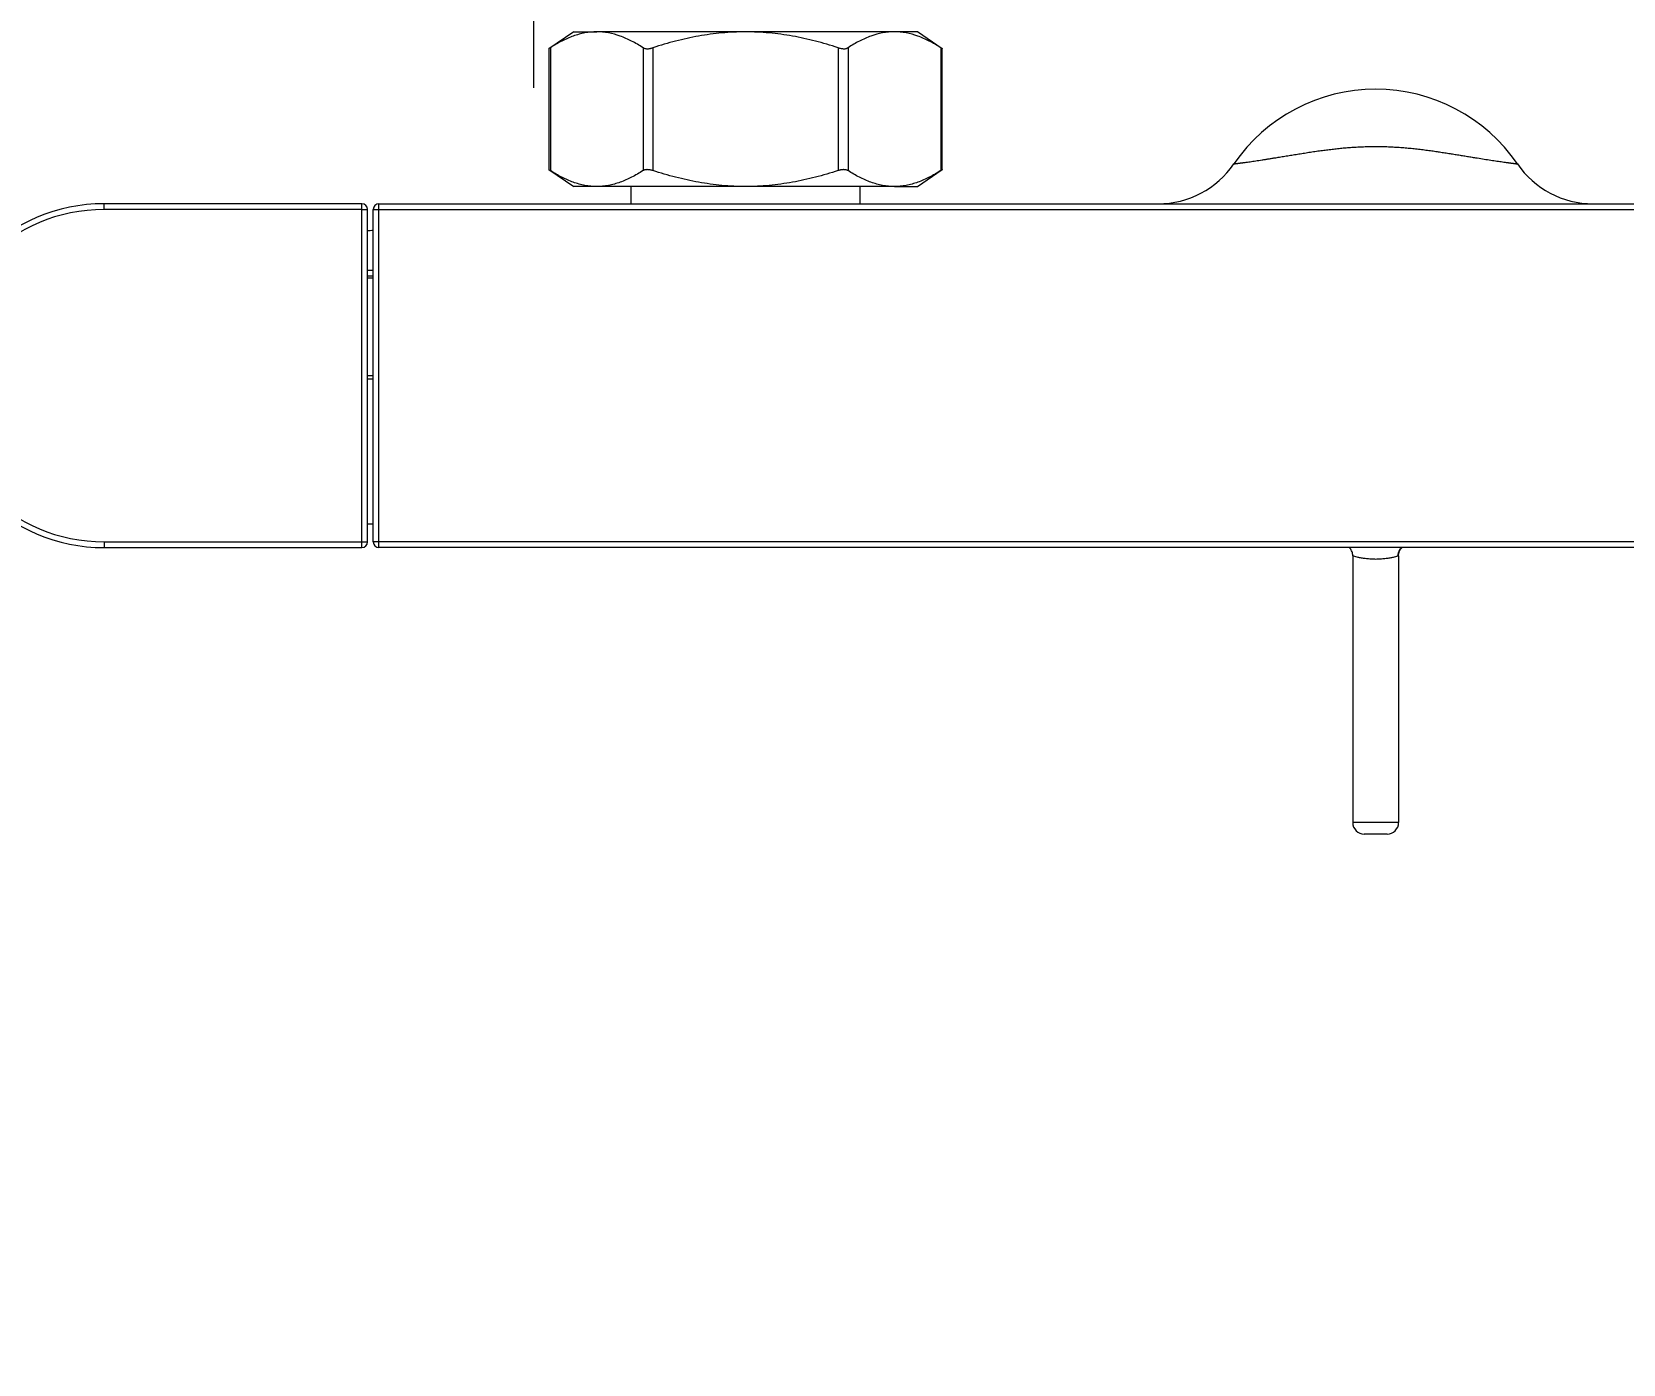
# Model space of a CAD drawing. Extents: x 3349 to 5808, y -3 to 827.
# Drawn here: x 3565.8 to 3704.7, y 587 to 703.3 of the extents above; entities that cross this region are included whole.
import ezdxf

# ---------------------------------------------------------------- set-up
doc = ezdxf.new("R2010")
doc.units = 0
doc.header["$LTSCALE"] = 4
doc.header["$MEASUREMENT"] = 0
doc.header["$PDMODE"] = 3
doc.header["$PDSIZE"] = -10
doc.linetypes.add('CENTER2', pattern=[28.575, 19.05, -3.175, 3.175, -3.175])
doc.layers.get('0').update_dxf_attribs({"linetype": 'CONTINUOUS'})
doc.layers.get('DEFPOINTS').update_dxf_attribs({"linetype": 'CONTINUOUS'})
doc.layers.add('1', color=7, linetype='CONTINUOUS')
doc.layers.add('Cneter', color=1, linetype='CENTER2', lineweight=13)
doc.styles.add('Daelim Dimension', font='NanumGothic.ttf')
doc.dimstyles.new('DEFAULT', dxfattribs={"dimscale": 2, "dimtxt": 2, "dimasz": 2, "dimexe": 0, "dimexo": 2, "dimgap": 1, "dimtad": 1, "dimdec": 1, "dimzin": 9, "dimdsep": 46, "dimtxsty": 'Daelim Dimension', "dimcen": 0.5, "dimclrd": 252, "dimclre": 252, "dimclrt": 3, "dimadec": 1, "dimazin": 0, "dimtfac": 1, "dimtdec": 1, "dimtix": 1, "dimtmove": 0, "dimatfit": 3, "dimfxl": 1, "dimtolj": 1, "dimtzin": 1, "dimlwd": 9, "dimlwe": 9, "dimarcsym": 0})

# ---------------------------------------------------------------- blocks, each defined once
blk = doc.blocks.new('*D8')
at = {"color": 5, "lineweight": 9, "ltscale": 0.5, "transparency": 16777216}
for p, q in [((3557.11, 669.31), (3557.11, 556.06)), ((3793.11, 616.31), (3793.11, 556.06)), ((3789.11, 556.06), (3561.11, 556.06))]:
    blk.add_line(p, q, dxfattribs=at)
at = {"color": 5, "ltscale": 0.5, "transparency": 16777216}
for points in [[(3561.11, 556.73), (3561.11, 555.39), (3557.11, 556.06)], [(3789.11, 556.73), (3789.11, 555.39), (3793.11, 556.06)]]:
    blk.add_solid(points, dxfattribs=at)
at = {"layer": 'DEFPOINTS', "color": 0, "ltscale": 0.5, "transparency": 16777216}
for p in [(3557.11, 673.31), (3793.11, 620.31), (3557.11, 556.06)]:
    blk.add_point(p, dxfattribs=at)
at = {"color": 7, "ltscale": 0.5, "transparency": 16777216, "insert": (3675.11, 563.51), "char_height": 10, "attachment_point": 5, "style": 'Daelim Dimension'}
blk.add_mtext('\\A1;236', dxfattribs=at)

msp = doc.modelspace()

# ---------------------------------------------------------------- linework, layer by layer
at = {"layer": '1', "color": 7, "linetype": 'Continuous', "lineweight": 18}
for p, q in [((3613.11, 703.31), (3610.94, 701.84)), ((3613.11, 703.31), (3610.94, 701.84)), ((3613.11, 703.31), (3615.12, 703.31)), ((3613.11, 703.31), (3615.12, 703.31)), ((3628.11, 703.31), (3615.12, 703.31)), ((3628.11, 703.31), (3615.12, 703.31)), ((3641.1, 703.31), (3628.11, 703.31)), ((3641.1, 703.31), (3628.11, 703.31)), ((3643.11, 703.31), (3641.1, 703.31)), ((3643.11, 703.31), (3641.1, 703.31)), ((3645.27, 701.84), (3643.11, 703.31)), ((3645.27, 701.84), (3643.11, 703.31)), ((3610.94, 701.85), (3610.94, 691.28)), ((3610.94, 701.85), (3610.94, 691.28)), ((3645.27, 691.28), (3645.27, 701.85)), ((3645.27, 691.28), (3645.27, 701.85)), ((3610.94, 691.29), (3613.11, 689.81)), ((3610.94, 691.29), (3613.11, 689.81)), ((3643.11, 689.81), (3645.27, 691.29)), ((3643.11, 689.81), (3645.27, 691.29)), ((3615.12, 689.81), (3613.11, 689.81)), ((3615.12, 689.81), (3613.11, 689.81)), ((3628.11, 689.81), (3615.12, 689.81)), ((3628.11, 689.81), (3615.12, 689.81)), ((3618.11, 688.31), (3618.11, 689.81)), ((3618.11, 688.31), (3618.11, 689.81)), ((3641.1, 689.81), (3628.11, 689.81)), ((3641.1, 689.81), (3628.11, 689.81)), ((3638.11, 688.31), (3638.11, 689.81)), ((3638.11, 688.31), (3638.11, 689.81)), ((3641.1, 689.81), (3643.11, 689.81)), ((3641.1, 689.81), (3643.11, 689.81)), ((3594.61, 688.31), (3572.11, 688.31)), ((3594.61, 688.31), (3572.11, 688.31)), ((3595.11, 658.81), (3595.11, 687.81)), ((3595.11, 658.81), (3595.11, 687.81)), ((3595.61, 658.81), (3595.61, 687.81)), ((3595.61, 658.81), (3595.61, 687.81)), ((3596.11, 688.31), (3770.61, 688.31)), ((3596.11, 688.31), (3770.61, 688.31)), ((3595.61, 681.81), (3595.11, 681.81)), ((3595.61, 681.81), (3595.11, 681.81)), ((3595.11, 660.37), (3595.61, 660.38)), ((3595.11, 660.37), (3595.61, 660.38)), ((3572.11, 658.31), (3594.61, 658.31)), ((3572.11, 658.31), (3594.61, 658.31)), ((3749.48, 658.31), (3596.11, 658.31)), ((3749.48, 658.31), (3596.11, 658.31)), ((3681.11, 657.6), (3681.11, 634.31)), ((3681.11, 657.6), (3681.11, 634.31)), ((3685.11, 657.6), (3685.11, 634.31)), ((3685.11, 657.6), (3685.11, 634.31)), ((3684.11, 633.31), (3682.11, 633.31)), ((3684.11, 633.31), (3682.11, 633.31))]:
    msp.add_line(p, q, dxfattribs=at)
at = {"layer": '1', "color": 7, "linetype": 'Continuous', "lineweight": 13}
for p, q in [((3611.07, 701.93), (3611.07, 691.2)), ((3611.07, 701.93), (3611.07, 691.2)), ((3619.16, 701.93), (3619.16, 691.2)), ((3619.16, 701.93), (3619.16, 691.2)), ((3620.02, 701.93), (3620.02, 691.2)), ((3620.02, 701.93), (3620.02, 691.2)), ((3636.19, 701.93), (3636.19, 691.2)), ((3636.19, 701.93), (3636.19, 691.2)), ((3637.06, 701.93), (3637.06, 691.2)), ((3637.06, 701.93), (3637.06, 691.2)), ((3645.14, 701.93), (3645.14, 691.2)), ((3645.14, 701.93), (3645.14, 691.2)), ((3572.11, 687.81), (3572.11, 688.31)), ((3572.11, 687.81), (3572.11, 688.31)), ((3594.61, 687.81), (3572.11, 687.81)), ((3594.61, 687.81), (3572.11, 687.81)), ((3594.61, 687.81), (3594.61, 688.31)), ((3594.61, 687.81), (3594.61, 688.31)), ((3594.61, 687.81), (3595.11, 687.81)), ((3594.61, 658.81), (3594.61, 687.81)), ((3594.61, 687.81), (3595.11, 687.81)), ((3594.61, 658.81), (3594.61, 687.81)), ((3595.61, 687.81), (3596.11, 687.81)), ((3595.61, 687.81), (3596.11, 687.81)), ((3596.11, 687.81), (3596.11, 688.31)), ((3596.11, 687.81), (3596.11, 688.31)), ((3596.11, 658.81), (3596.11, 687.81)), ((3596.11, 687.81), (3770.61, 687.81)), ((3596.11, 658.81), (3596.11, 687.81)), ((3596.11, 687.81), (3770.61, 687.81)), ((3572.11, 658.81), (3594.61, 658.81)), ((3572.11, 658.81), (3572.11, 658.31)), ((3572.11, 658.81), (3572.11, 658.31)), ((3572.11, 658.81), (3594.61, 658.81)), ((3594.61, 658.81), (3595.11, 658.81)), ((3594.61, 658.31), (3594.61, 658.81)), ((3594.61, 658.81), (3595.11, 658.81)), ((3594.61, 658.31), (3594.61, 658.81)), ((3596.11, 658.81), (3595.61, 658.81)), ((3596.11, 658.81), (3595.61, 658.81)), ((3596.11, 658.31), (3596.11, 658.81)), ((3749.48, 658.81), (3596.11, 658.81)), ((3596.11, 658.31), (3596.11, 658.81)), ((3749.48, 658.81), (3596.11, 658.81)), ((3685.11, 634.31), (3681.11, 634.31)), ((3685.11, 634.31), (3681.11, 634.31))]:
    msp.add_line(p, q, dxfattribs=at)
at = {"layer": '1', "color": 7, "linetype": 'Continuous', "lineweight": 18}
for centre, radius, start, end in [((3683.11, 683.31), 15, 34.4174, 145.5826), ((3683.11, 683.31), 15, 34.4174, 145.5826), ((3664.13, 696.31), 8, 270, 325.5826), ((3664.13, 696.31), 8, 270, 325.5826), ((3702.08, 696.31), 8, 214.4174, 270), ((3702.08, 696.31), 8, 214.4174, 270), ((3572.11, 673.31), 15, 90, 270), ((3572.11, 673.31), 15, 90, 270), ((3594.61, 687.81), 0.5, 0, 90), ((3594.61, 687.81), 0.5, 0, 90), ((3596.11, 687.81), 0.5, 90, 180), ((3596.11, 687.81), 0.5, 90, 180), ((3594.61, 658.81), 0.5, 270, 0), ((3594.61, 658.81), 0.5, 270, 0), ((3596.11, 658.81), 0.5, 180, 270), ((3596.11, 658.81), 0.5, 180, 270), ((3682.11, 634.31), 1, 180, 270), ((3682.11, 634.31), 1, 180, 270), ((3684.11, 634.31), 1, 270, 0), ((3684.11, 634.31), 1, 270, 0)]:
    msp.add_arc(centre, radius, start, end, dxfattribs=at)
at = {"layer": '1', "color": 7, "linetype": 'Continuous', "lineweight": 13}
msp.add_arc((3572.11, 673.31), 14.5, 90, 270, dxfattribs=at)
msp.add_arc((3572.11, 673.31), 14.5, 90, 270, dxfattribs=at)
at = {"layer": '1', "color": 7, "linetype": 'Continuous', "lineweight": 18}
for points, knots in [([(3615.12, 703.31), (3614.77, 703.31), (3614.43, 703.28), (3613.74, 703.15), (3613.4, 703.06), (3612.73, 702.82), (3612.4, 702.67), (3611.73, 702.33), (3611.4, 702.14), (3611.07, 701.93)], [0, 0, 0, 0, 0.25, 0.25, 0.5, 0.5, 0.75, 0.75, 1, 1, 1, 1]), ([(3615.12, 703.31), (3614.77, 703.31), (3614.43, 703.28), (3613.74, 703.15), (3613.4, 703.06), (3612.73, 702.82), (3612.4, 702.67), (3611.73, 702.33), (3611.4, 702.14), (3611.07, 701.93)], [0, 0, 0, 0, 0.25, 0.25, 0.5, 0.5, 0.75, 0.75, 1, 1, 1, 1]), ([(3619.16, 701.93), (3618.83, 702.14), (3618.5, 702.33), (3617.83, 702.67), (3617.5, 702.82), (3616.83, 703.06), (3616.49, 703.15), (3615.81, 703.28), (3615.46, 703.31), (3615.12, 703.31)], [0, 0, 0, 0, 0.25, 0.25, 0.5, 0.5, 0.75, 0.75, 1, 1, 1, 1]), ([(3619.16, 701.93), (3618.83, 702.14), (3618.5, 702.33), (3617.83, 702.67), (3617.5, 702.82), (3616.83, 703.06), (3616.49, 703.15), (3615.81, 703.28), (3615.46, 703.31), (3615.12, 703.31)], [0, 0, 0, 0, 0.25, 0.25, 0.5, 0.5, 0.75, 0.75, 1, 1, 1, 1]), ([(3628.11, 703.31), (3627.41, 703.31), (3626.73, 703.28), (3625.36, 703.15), (3624.68, 703.06), (3623.34, 702.82), (3622.67, 702.67), (3621.34, 702.33), (3620.68, 702.14), (3620.02, 701.93)], [0, 0, 0, 0, 0.25, 0.25, 0.5, 0.5, 0.75, 0.75, 1, 1, 1, 1]), ([(3628.11, 703.31), (3627.41, 703.31), (3626.73, 703.28), (3625.36, 703.15), (3624.68, 703.06), (3623.34, 702.82), (3622.67, 702.67), (3621.34, 702.33), (3620.68, 702.14), (3620.02, 701.93)], [0, 0, 0, 0, 0.25, 0.25, 0.5, 0.5, 0.75, 0.75, 1, 1, 1, 1]), ([(3636.19, 701.93), (3635.53, 702.14), (3634.87, 702.33), (3633.54, 702.67), (3632.88, 702.82), (3631.53, 703.06), (3630.85, 703.15), (3629.49, 703.28), (3628.8, 703.31), (3628.11, 703.31)], [0, 0, 0, 0, 0.25, 0.25, 0.5, 0.5, 0.75, 0.75, 1, 1, 1, 1]), ([(3636.19, 701.93), (3635.53, 702.14), (3634.87, 702.33), (3633.54, 702.67), (3632.88, 702.82), (3631.53, 703.06), (3630.85, 703.15), (3629.49, 703.28), (3628.8, 703.31), (3628.11, 703.31)], [0, 0, 0, 0, 0.25, 0.25, 0.5, 0.5, 0.75, 0.75, 1, 1, 1, 1]), ([(3641.1, 703.31), (3640.75, 703.31), (3640.41, 703.28), (3639.72, 703.15), (3639.39, 703.06), (3638.71, 702.82), (3638.38, 702.67), (3637.71, 702.33), (3637.38, 702.14), (3637.06, 701.93)], [0, 0, 0, 0, 0.25, 0.25, 0.5, 0.5, 0.75, 0.75, 1, 1, 1, 1]), ([(3641.1, 703.31), (3640.75, 703.31), (3640.41, 703.28), (3639.72, 703.15), (3639.39, 703.06), (3638.71, 702.82), (3638.38, 702.67), (3637.71, 702.33), (3637.38, 702.14), (3637.06, 701.93)], [0, 0, 0, 0, 0.25, 0.25, 0.5, 0.5, 0.75, 0.75, 1, 1, 1, 1]), ([(3645.14, 701.93), (3644.81, 702.14), (3644.48, 702.33), (3643.82, 702.67), (3643.48, 702.82), (3642.81, 703.06), (3642.47, 703.15), (3641.79, 703.28), (3641.44, 703.31), (3641.1, 703.31)], [0, 0, 0, 0, 0.25, 0.25, 0.5, 0.5, 0.75, 0.75, 1, 1, 1, 1]), ([(3645.14, 701.93), (3644.81, 702.14), (3644.48, 702.33), (3643.82, 702.67), (3643.48, 702.82), (3642.81, 703.06), (3642.47, 703.15), (3641.79, 703.28), (3641.44, 703.31), (3641.1, 703.31)], [0, 0, 0, 0, 0.25, 0.25, 0.5, 0.5, 0.75, 0.75, 1, 1, 1, 1]), ([(3611.07, 701.93), (3611.05, 701.91), (3611.03, 701.9), (3611, 701.88), (3610.99, 701.87), (3610.97, 701.86), (3610.96, 701.86), (3610.96, 701.85), (3610.95, 701.85), (3610.94, 701.84), (3610.94, 701.84), (3610.94, 701.84), (3610.94, 701.84), (3610.94, 701.84)], [0, 0, 0, 0, 0.249431, 0.249431, 0.498862, 0.498862, 0.623578, 0.623578, 0.748293, 0.748293, 0.997724, 0.997724, 1, 1, 1, 1]), ([(3611.07, 701.93), (3611.05, 701.91), (3611.03, 701.9), (3611, 701.88), (3610.99, 701.87), (3610.97, 701.86), (3610.96, 701.86), (3610.96, 701.85), (3610.95, 701.85), (3610.94, 701.84), (3610.94, 701.84), (3610.94, 701.84), (3610.94, 701.84), (3610.94, 701.84)], [0, 0, 0, 0, 0.249431, 0.249431, 0.498862, 0.498862, 0.623578, 0.623578, 0.748293, 0.748293, 0.997724, 0.997724, 1, 1, 1, 1]), ([(3619.16, 701.93), (3619.18, 701.91), (3619.2, 701.9), (3619.25, 701.88), (3619.28, 701.87), (3619.33, 701.86), (3619.35, 701.86), (3619.38, 701.85), (3619.4, 701.85), (3619.45, 701.84), (3619.48, 701.84), (3619.54, 701.84), (3619.56, 701.84), (3619.6, 701.84), (3619.62, 701.84), (3619.68, 701.85), (3619.72, 701.86), (3619.79, 701.87), (3619.81, 701.87), (3619.85, 701.88), (3619.87, 701.89), (3619.94, 701.9), (3619.98, 701.91), (3620.02, 701.93)], [0, 0, 0, 0, 0.125, 0.125, 0.25, 0.25, 0.3125, 0.3125, 0.375, 0.375, 0.5, 0.5, 0.5625, 0.5625, 0.625, 0.625, 0.75, 0.75, 0.8125, 0.8125, 0.875, 0.875, 1, 1, 1, 1]), ([(3619.16, 701.93), (3619.18, 701.91), (3619.2, 701.9), (3619.25, 701.88), (3619.28, 701.87), (3619.33, 701.86), (3619.35, 701.86), (3619.38, 701.85), (3619.4, 701.85), (3619.45, 701.84), (3619.48, 701.84), (3619.54, 701.84), (3619.56, 701.84), (3619.6, 701.84), (3619.62, 701.84), (3619.68, 701.85), (3619.72, 701.86), (3619.79, 701.87), (3619.81, 701.87), (3619.85, 701.88), (3619.87, 701.89), (3619.94, 701.9), (3619.98, 701.91), (3620.02, 701.93)], [0, 0, 0, 0, 0.125, 0.125, 0.25, 0.25, 0.3125, 0.3125, 0.375, 0.375, 0.5, 0.5, 0.5625, 0.5625, 0.625, 0.625, 0.75, 0.75, 0.8125, 0.8125, 0.875, 0.875, 1, 1, 1, 1]), ([(3636.19, 701.93), (3636.23, 701.91), (3636.27, 701.9), (3636.36, 701.88), (3636.4, 701.87), (3636.47, 701.86), (3636.49, 701.86), (3636.53, 701.85), (3636.55, 701.85), (3636.61, 701.84), (3636.65, 701.84), (3636.71, 701.84), (3636.73, 701.84), (3636.76, 701.84), (3636.78, 701.84), (3636.83, 701.85), (3636.87, 701.86), (3636.91, 701.87), (3636.93, 701.87), (3636.96, 701.88), (3636.97, 701.89), (3637.01, 701.9), (3637.03, 701.91), (3637.06, 701.93)], [0, 0, 0, 0, 0.125, 0.125, 0.25, 0.25, 0.3125, 0.3125, 0.375, 0.375, 0.5, 0.5, 0.5625, 0.5625, 0.625, 0.625, 0.75, 0.75, 0.8125, 0.8125, 0.875, 0.875, 1, 1, 1, 1]), ([(3636.19, 701.93), (3636.23, 701.91), (3636.27, 701.9), (3636.36, 701.88), (3636.4, 701.87), (3636.47, 701.86), (3636.49, 701.86), (3636.53, 701.85), (3636.55, 701.85), (3636.61, 701.84), (3636.65, 701.84), (3636.71, 701.84), (3636.73, 701.84), (3636.76, 701.84), (3636.78, 701.84), (3636.83, 701.85), (3636.87, 701.86), (3636.91, 701.87), (3636.93, 701.87), (3636.96, 701.88), (3636.97, 701.89), (3637.01, 701.9), (3637.03, 701.91), (3637.06, 701.93)], [0, 0, 0, 0, 0.125, 0.125, 0.25, 0.25, 0.3125, 0.3125, 0.375, 0.375, 0.5, 0.5, 0.5625, 0.5625, 0.625, 0.625, 0.75, 0.75, 0.8125, 0.8125, 0.875, 0.875, 1, 1, 1, 1]), ([(3645.14, 701.93), (3645.16, 701.91), (3645.18, 701.9), (3645.21, 701.88), (3645.23, 701.87), (3645.24, 701.86), (3645.25, 701.86), (3645.26, 701.85), (3645.26, 701.85), (3645.27, 701.84), (3645.27, 701.84), (3645.27, 701.84), (3645.27, 701.84), (3645.27, 701.84)], [0, 0, 0, 0, 0.249431, 0.249431, 0.498862, 0.498862, 0.623578, 0.623578, 0.748293, 0.748293, 0.997724, 0.997724, 1, 1, 1, 1]), ([(3645.14, 701.93), (3645.16, 701.91), (3645.18, 701.9), (3645.21, 701.88), (3645.23, 701.87), (3645.24, 701.86), (3645.25, 701.86), (3645.26, 701.85), (3645.26, 701.85), (3645.27, 701.84), (3645.27, 701.84), (3645.27, 701.84), (3645.27, 701.84), (3645.27, 701.84)], [0, 0, 0, 0, 0.249431, 0.249431, 0.498862, 0.498862, 0.623578, 0.623578, 0.748293, 0.748293, 0.997724, 0.997724, 1, 1, 1, 1]), ([(3610.94, 691.29), (3610.94, 691.29), (3610.94, 691.29), (3610.94, 691.28), (3610.95, 691.28), (3610.96, 691.28), (3610.96, 691.27), (3610.98, 691.26), (3610.99, 691.26), (3611, 691.25), (3611.01, 691.24), (3611.03, 691.23), (3611.05, 691.21), (3611.07, 691.2)], [0, 0, 0, 0, 0.123857, 0.123857, 0.24902, 0.24902, 0.499347, 0.499347, 0.62451, 0.62451, 0.749673, 0.749673, 1, 1, 1, 1]), ([(3610.94, 691.29), (3610.94, 691.29), (3610.94, 691.29), (3610.94, 691.28), (3610.95, 691.28), (3610.96, 691.28), (3610.96, 691.27), (3610.98, 691.26), (3610.99, 691.26), (3611, 691.25), (3611.01, 691.24), (3611.03, 691.23), (3611.05, 691.21), (3611.07, 691.2)], [0, 0, 0, 0, 0.123857, 0.123857, 0.24902, 0.24902, 0.499347, 0.499347, 0.62451, 0.62451, 0.749673, 0.749673, 1, 1, 1, 1]), ([(3615.12, 689.81), (3614.77, 689.81), (3614.43, 689.85), (3613.74, 689.97), (3613.4, 690.07), (3612.73, 690.31), (3612.4, 690.46), (3611.73, 690.8), (3611.4, 690.99), (3611.07, 691.2)], [0, 0, 0, 0, 0.25, 0.25, 0.5, 0.5, 0.75, 0.75, 1, 1, 1, 1]), ([(3615.12, 689.81), (3614.77, 689.81), (3614.43, 689.85), (3613.74, 689.97), (3613.4, 690.07), (3612.73, 690.31), (3612.4, 690.46), (3611.73, 690.8), (3611.4, 690.99), (3611.07, 691.2)], [0, 0, 0, 0, 0.25, 0.25, 0.5, 0.5, 0.75, 0.75, 1, 1, 1, 1]), ([(3619.16, 691.2), (3618.83, 690.99), (3618.5, 690.8), (3617.83, 690.46), (3617.5, 690.31), (3616.83, 690.07), (3616.49, 689.97), (3615.81, 689.85), (3615.46, 689.81), (3615.12, 689.81)], [0, 0, 0, 0, 0.25, 0.25, 0.5, 0.5, 0.75, 0.75, 1, 1, 1, 1]), ([(3619.16, 691.2), (3618.83, 690.99), (3618.5, 690.8), (3617.83, 690.46), (3617.5, 690.31), (3616.83, 690.07), (3616.49, 689.97), (3615.81, 689.85), (3615.46, 689.81), (3615.12, 689.81)], [0, 0, 0, 0, 0.25, 0.25, 0.5, 0.5, 0.75, 0.75, 1, 1, 1, 1]), ([(3620.02, 691.2), (3619.98, 691.21), (3619.94, 691.23), (3619.85, 691.25), (3619.81, 691.26), (3619.75, 691.27), (3619.73, 691.27), (3619.68, 691.28), (3619.66, 691.28), (3619.6, 691.28), (3619.56, 691.29), (3619.51, 691.29), (3619.49, 691.29), (3619.45, 691.28), (3619.43, 691.28), (3619.38, 691.28), (3619.35, 691.27), (3619.3, 691.26), (3619.28, 691.26), (3619.26, 691.25), (3619.24, 691.24), (3619.2, 691.23), (3619.18, 691.21), (3619.16, 691.2)], [0, 0, 0, 0, 0.125, 0.125, 0.25, 0.25, 0.3125, 0.3125, 0.375, 0.375, 0.5, 0.5, 0.5625, 0.5625, 0.625, 0.625, 0.75, 0.75, 0.8125, 0.8125, 0.875, 0.875, 1, 1, 1, 1]), ([(3620.02, 691.2), (3619.98, 691.21), (3619.94, 691.23), (3619.85, 691.25), (3619.81, 691.26), (3619.75, 691.27), (3619.73, 691.27), (3619.68, 691.28), (3619.66, 691.28), (3619.6, 691.28), (3619.56, 691.29), (3619.51, 691.29), (3619.49, 691.29), (3619.45, 691.28), (3619.43, 691.28), (3619.38, 691.28), (3619.35, 691.27), (3619.3, 691.26), (3619.28, 691.26), (3619.26, 691.25), (3619.24, 691.24), (3619.2, 691.23), (3619.18, 691.21), (3619.16, 691.2)], [0, 0, 0, 0, 0.125, 0.125, 0.25, 0.25, 0.3125, 0.3125, 0.375, 0.375, 0.5, 0.5, 0.5625, 0.5625, 0.625, 0.625, 0.75, 0.75, 0.8125, 0.8125, 0.875, 0.875, 1, 1, 1, 1]), ([(3628.11, 689.81), (3627.41, 689.81), (3626.73, 689.85), (3625.36, 689.97), (3624.68, 690.07), (3623.34, 690.31), (3622.67, 690.46), (3621.34, 690.8), (3620.68, 690.99), (3620.02, 691.2)], [0, 0, 0, 0, 0.25, 0.25, 0.5, 0.5, 0.75, 0.75, 1, 1, 1, 1]), ([(3628.11, 689.81), (3627.41, 689.81), (3626.73, 689.85), (3625.36, 689.97), (3624.68, 690.07), (3623.34, 690.31), (3622.67, 690.46), (3621.34, 690.8), (3620.68, 690.99), (3620.02, 691.2)], [0, 0, 0, 0, 0.25, 0.25, 0.5, 0.5, 0.75, 0.75, 1, 1, 1, 1]), ([(3636.19, 691.2), (3635.53, 690.99), (3634.87, 690.8), (3633.54, 690.46), (3632.88, 690.31), (3631.53, 690.07), (3630.85, 689.97), (3629.49, 689.85), (3628.8, 689.81), (3628.11, 689.81)], [0, 0, 0, 0, 0.25, 0.25, 0.5, 0.5, 0.75, 0.75, 1, 1, 1, 1]), ([(3636.19, 691.2), (3635.53, 690.99), (3634.87, 690.8), (3633.54, 690.46), (3632.88, 690.31), (3631.53, 690.07), (3630.85, 689.97), (3629.49, 689.85), (3628.8, 689.81), (3628.11, 689.81)], [0, 0, 0, 0, 0.25, 0.25, 0.5, 0.5, 0.75, 0.75, 1, 1, 1, 1]), ([(3637.06, 691.2), (3637.03, 691.21), (3637.01, 691.23), (3636.96, 691.25), (3636.93, 691.26), (3636.88, 691.27), (3636.87, 691.27), (3636.83, 691.28), (3636.82, 691.28), (3636.77, 691.28), (3636.73, 691.29), (3636.67, 691.29), (3636.65, 691.29), (3636.61, 691.28), (3636.59, 691.28), (3636.53, 691.28), (3636.49, 691.27), (3636.42, 691.26), (3636.4, 691.26), (3636.36, 691.25), (3636.34, 691.24), (3636.27, 691.23), (3636.23, 691.21), (3636.19, 691.2)], [0, 0, 0, 0, 0.125, 0.125, 0.25, 0.25, 0.3125, 0.3125, 0.375, 0.375, 0.5, 0.5, 0.5625, 0.5625, 0.625, 0.625, 0.75, 0.75, 0.8125, 0.8125, 0.875, 0.875, 1, 1, 1, 1]), ([(3637.06, 691.2), (3637.03, 691.21), (3637.01, 691.23), (3636.96, 691.25), (3636.93, 691.26), (3636.88, 691.27), (3636.87, 691.27), (3636.83, 691.28), (3636.82, 691.28), (3636.77, 691.28), (3636.73, 691.29), (3636.67, 691.29), (3636.65, 691.29), (3636.61, 691.28), (3636.59, 691.28), (3636.53, 691.28), (3636.49, 691.27), (3636.42, 691.26), (3636.4, 691.26), (3636.36, 691.25), (3636.34, 691.24), (3636.27, 691.23), (3636.23, 691.21), (3636.19, 691.2)], [0, 0, 0, 0, 0.125, 0.125, 0.25, 0.25, 0.3125, 0.3125, 0.375, 0.375, 0.5, 0.5, 0.5625, 0.5625, 0.625, 0.625, 0.75, 0.75, 0.8125, 0.8125, 0.875, 0.875, 1, 1, 1, 1]), ([(3641.1, 689.81), (3640.75, 689.81), (3640.41, 689.85), (3639.72, 689.97), (3639.39, 690.07), (3638.71, 690.31), (3638.38, 690.46), (3637.71, 690.8), (3637.38, 690.99), (3637.06, 691.2)], [0, 0, 0, 0, 0.25, 0.25, 0.5, 0.5, 0.75, 0.75, 1, 1, 1, 1]), ([(3641.1, 689.81), (3640.75, 689.81), (3640.41, 689.85), (3639.72, 689.97), (3639.39, 690.07), (3638.71, 690.31), (3638.38, 690.46), (3637.71, 690.8), (3637.38, 690.99), (3637.06, 691.2)], [0, 0, 0, 0, 0.25, 0.25, 0.5, 0.5, 0.75, 0.75, 1, 1, 1, 1]), ([(3645.14, 691.2), (3644.81, 690.99), (3644.48, 690.8), (3643.82, 690.46), (3643.48, 690.31), (3642.81, 690.07), (3642.47, 689.97), (3641.79, 689.85), (3641.44, 689.81), (3641.1, 689.81)], [0, 0, 0, 0, 0.25, 0.25, 0.5, 0.5, 0.75, 0.75, 1, 1, 1, 1]), ([(3645.14, 691.2), (3644.81, 690.99), (3644.48, 690.8), (3643.82, 690.46), (3643.48, 690.31), (3642.81, 690.07), (3642.47, 689.97), (3641.79, 689.85), (3641.44, 689.81), (3641.1, 689.81)], [0, 0, 0, 0, 0.25, 0.25, 0.5, 0.5, 0.75, 0.75, 1, 1, 1, 1]), ([(3645.27, 691.29), (3645.27, 691.29), (3645.27, 691.29), (3645.27, 691.28), (3645.27, 691.28), (3645.26, 691.28), (3645.25, 691.27), (3645.23, 691.26), (3645.23, 691.26), (3645.21, 691.25), (3645.2, 691.24), (3645.18, 691.23), (3645.16, 691.21), (3645.14, 691.2)], [0, 0, 0, 0, 0.123857, 0.123857, 0.24902, 0.24902, 0.499347, 0.499347, 0.62451, 0.62451, 0.749673, 0.749673, 1, 1, 1, 1]), ([(3645.27, 691.29), (3645.27, 691.29), (3645.27, 691.29), (3645.27, 691.28), (3645.27, 691.28), (3645.26, 691.28), (3645.25, 691.27), (3645.23, 691.26), (3645.23, 691.26), (3645.21, 691.25), (3645.2, 691.24), (3645.18, 691.23), (3645.16, 691.21), (3645.14, 691.2)], [0, 0, 0, 0, 0.123857, 0.123857, 0.24902, 0.24902, 0.499347, 0.499347, 0.62451, 0.62451, 0.749673, 0.749673, 1, 1, 1, 1]), ([(3681.11, 657.6), (3681.11, 657.66), (3681.1, 657.71), (3681.08, 657.83), (3681.07, 657.88), (3681.03, 657.99), (3681, 658.04), (3680.95, 658.14), (3680.91, 658.19), (3680.85, 658.27), (3680.82, 658.3), (3680.79, 658.32)], [0, 0, 0, 0, 0.212608, 0.212608, 0.425215, 0.425215, 0.637823, 0.637823, 0.850431, 0.850431, 1, 1, 1, 1]), ([(3681.11, 657.6), (3681.11, 657.66), (3681.1, 657.71), (3681.08, 657.83), (3681.07, 657.88), (3681.03, 657.99), (3681, 658.04), (3680.95, 658.14), (3680.91, 658.19), (3680.85, 658.27), (3680.82, 658.3), (3680.79, 658.32)], [0, 0, 0, 0, 0.212608, 0.212608, 0.425215, 0.425215, 0.637823, 0.637823, 0.850431, 0.850431, 1, 1, 1, 1]), ([(3685.07, 657.59), (3685.07, 657.68), (3685.1, 657.87), (3685.21, 658.13), (3685.32, 658.27), (3685.38, 658.32)], [0, 0, 0, 0, 0.340556, 0.707298, 1, 1, 1, 1]), ([(3685.07, 657.59), (3685.07, 657.68), (3685.1, 657.87), (3685.21, 658.13), (3685.32, 658.27), (3685.38, 658.32)], [0, 0, 0, 0, 0.340556, 0.707298, 1, 1, 1, 1])]:
    msp.add_open_spline(points, degree=3, knots=knots, dxfattribs=at)
at = {"layer": '1', "color": 7, "linetype": 'Continuous', "lineweight": 13}
for points, knots in [([(3670.73, 691.79), (3670.73, 691.79), (3670.73, 691.79), (3670.73, 691.79), (3670.73, 691.79), (3670.73, 691.79), (3670.74, 691.79), (3670.74, 691.79), (3670.74, 691.79), (3670.74, 691.79), (3670.74, 691.79), (3670.74, 691.79), (3670.75, 691.79), (3670.75, 691.79), (3670.75, 691.79), (3670.75, 691.79), (3670.76, 691.79), (3670.76, 691.8), (3670.77, 691.8), (3670.77, 691.8), (3670.77, 691.8), (3670.78, 691.8), (3670.78, 691.8), (3670.79, 691.8), (3670.79, 691.8), (3670.8, 691.8), (3670.8, 691.8), (3670.81, 691.8), (3670.81, 691.8), (3670.82, 691.8), (3670.83, 691.8), (3670.83, 691.8), (3670.84, 691.8), (3670.85, 691.81), (3670.85, 691.81), (3670.86, 691.81), (3670.87, 691.81), (3670.88, 691.81), (3670.89, 691.81), (3670.89, 691.81), (3670.9, 691.81), (3670.91, 691.81), (3670.92, 691.81), (3670.93, 691.82), (3670.94, 691.82), (3670.95, 691.82), (3670.96, 691.82), (3670.97, 691.82), (3670.98, 691.82), (3670.99, 691.82), (3671, 691.82), (3671.01, 691.83), (3671.02, 691.83), (3671.03, 691.83), (3671.04, 691.83), (3671.05, 691.83), (3671.07, 691.83), (3671.08, 691.84), (3671.09, 691.84), (3671.1, 691.84), (3671.11, 691.84), (3671.13, 691.84), (3671.14, 691.84), (3671.15, 691.85), (3671.17, 691.85), (3671.18, 691.85), (3671.19, 691.85), (3671.21, 691.85), (3671.22, 691.86), (3671.23, 691.86), (3671.25, 691.86), (3671.26, 691.86), (3671.28, 691.86), (3671.29, 691.87), (3671.31, 691.87), (3671.32, 691.87), (3671.34, 691.87), (3671.35, 691.87), (3671.37, 691.88), (3671.39, 691.88), (3671.4, 691.88), (3671.42, 691.88), (3671.44, 691.89), (3671.45, 691.89), (3671.47, 691.89), (3671.49, 691.89), (3671.5, 691.89), (3671.52, 691.9), (3671.54, 691.9), (3671.56, 691.9), (3671.57, 691.9), (3671.59, 691.91), (3671.61, 691.91), (3671.63, 691.91), (3671.65, 691.91), (3671.67, 691.92), (3671.69, 691.92), (3671.77, 691.93), (3671.91, 691.95), (3672.14, 691.98), (3672.39, 692.02), (3672.64, 692.06), (3672.91, 692.1), (3673.19, 692.14), (3673.48, 692.18), (3673.77, 692.23), (3674.08, 692.28), (3674.43, 692.34), (3674.84, 692.4), (3675.31, 692.48), (3675.79, 692.56), (3676.28, 692.64), (3676.78, 692.72), (3677.29, 692.8), (3677.81, 692.88), (3678.24, 692.94), (3678.58, 692.98), (3678.82, 693.01), (3679.06, 693.04), (3679.31, 693.07), (3679.55, 693.1), (3679.79, 693.13), (3680.04, 693.15), (3680.29, 693.18), (3680.53, 693.2), (3680.78, 693.22), (3681.03, 693.24), (3681.29, 693.25), (3681.54, 693.27), (3681.8, 693.28), (3682.05, 693.29), (3682.31, 693.3), (3682.58, 693.31), (3682.84, 693.31), (3683.02, 693.31), (3683.3, 693.31), (3683.67, 693.31), (3684.22, 693.29), (3684.76, 693.26), (3685.29, 693.23), (3685.82, 693.19), (3686.34, 693.14), (3686.86, 693.08), (3687.37, 693.02), (3687.79, 692.96), (3688.12, 692.92), (3688.35, 692.88), (3688.58, 692.85), (3688.81, 692.81), (3689.04, 692.78), (3689.27, 692.74), (3689.49, 692.71), (3689.71, 692.67), (3689.93, 692.64), (3690.15, 692.6), (3690.37, 692.57), (3690.58, 692.53), (3690.8, 692.5), (3691.01, 692.46), (3691.22, 692.43), (3691.42, 692.4), (3691.63, 692.36), (3691.97, 692.31), (3692.45, 692.23), (3693.03, 692.14), (3693.58, 692.06), (3694.08, 691.98), (3694.39, 691.94), (3694.55, 691.92), (3694.59, 691.91), (3694.63, 691.91), (3694.66, 691.9), (3694.7, 691.9), (3694.74, 691.89), (3694.77, 691.89), (3694.81, 691.88), (3694.84, 691.88), (3694.87, 691.87), (3694.9, 691.87), (3694.94, 691.86), (3694.97, 691.86), (3695, 691.85), (3695.02, 691.85), (3695.05, 691.85), (3695.08, 691.84), (3695.11, 691.84), (3695.13, 691.84), (3695.16, 691.83), (3695.18, 691.83), (3695.2, 691.83), (3695.23, 691.82), (3695.25, 691.82), (3695.27, 691.82), (3695.29, 691.82), (3695.31, 691.81), (3695.32, 691.81), (3695.34, 691.81), (3695.36, 691.81), (3695.37, 691.8), (3695.38, 691.8), (3695.4, 691.8), (3695.41, 691.8), (3695.42, 691.8), (3695.43, 691.8), (3695.44, 691.8), (3695.45, 691.8), (3695.46, 691.79), (3695.46, 691.79), (3695.47, 691.79), (3695.47, 691.79), (3695.48, 691.79), (3695.48, 691.79), (3695.48, 691.79), (3695.48, 691.79), (3695.48, 691.79)], [0, 0, 0, 0, 0.001161, 0.002321, 0.003479, 0.004636, 0.005791, 0.006945, 0.008098, 0.009249, 0.0104, 0.011548, 0.012696, 0.013842, 0.014988, 0.016132, 0.017274, 0.018416, 0.019556, 0.020696, 0.021834, 0.022971, 0.024107, 0.025242, 0.026376, 0.027509, 0.028641, 0.029772, 0.030903, 0.032032, 0.03316, 0.034287, 0.035414, 0.036539, 0.037664, 0.038788, 0.039911, 0.041033, 0.042155, 0.043276, 0.044396, 0.045515, 0.046634, 0.047752, 0.04887, 0.049986, 0.051103, 0.052218, 0.053333, 0.054447, 0.055561, 0.056675, 0.057787, 0.0589, 0.060012, 0.061123, 0.062234, 0.063345, 0.064455, 0.065565, 0.066674, 0.067783, 0.068892, 0.07, 0.071108, 0.072216, 0.073324, 0.074431, 0.075538, 0.076645, 0.077751, 0.078858, 0.079964, 0.08107, 0.082176, 0.083282, 0.084388, 0.085494, 0.086599, 0.087705, 0.08881, 0.089915, 0.091021, 0.092126, 0.093232, 0.094337, 0.095443, 0.096548, 0.097654, 0.098759, 0.099865, 0.100971, 0.102077, 0.103183, 0.104289, 0.105395, 0.106502, 0.107609, 0.119411, 0.131095, 0.142675, 0.154166, 0.16558, 0.17693, 0.188229, 0.199486, 0.210711, 0.221915, 0.237911, 0.253925, 0.269984, 0.286114, 0.302341, 0.318694, 0.335202, 0.351897, 0.359515, 0.367126, 0.374734, 0.382343, 0.389959, 0.397585, 0.405227, 0.412889, 0.420576, 0.428293, 0.436046, 0.44384, 0.45168, 0.459573, 0.467523, 0.475537, 0.483619, 0.491777, 0.500016, 0.500086, 0.517384, 0.534351, 0.551042, 0.567511, 0.583808, 0.599983, 0.616084, 0.632154, 0.648235, 0.655679, 0.663082, 0.670448, 0.677779, 0.685078, 0.692349, 0.699593, 0.706813, 0.714011, 0.721191, 0.728354, 0.735503, 0.742641, 0.749768, 0.756888, 0.764003, 0.771115, 0.778227, 0.800637, 0.823175, 0.845926, 0.868984, 0.89246, 0.894768, 0.897075, 0.899381, 0.901687, 0.903993, 0.906298, 0.908603, 0.910908, 0.913214, 0.915519, 0.917825, 0.920132, 0.922439, 0.924748, 0.927057, 0.929367, 0.931679, 0.933992, 0.936306, 0.938622, 0.940941, 0.943261, 0.945583, 0.947908, 0.950236, 0.952566, 0.954899, 0.957235, 0.959574, 0.961917, 0.964263, 0.966613, 0.968967, 0.971325, 0.973687, 0.976054, 0.978425, 0.980801, 0.983181, 0.985567, 0.987959, 0.990355, 0.992758, 0.995166, 0.99758, 1, 1, 1, 1]), ([(3670.73, 691.79), (3670.73, 691.79), (3670.73, 691.79), (3670.73, 691.79), (3670.73, 691.79), (3670.73, 691.79), (3670.74, 691.79), (3670.74, 691.79), (3670.74, 691.79), (3670.74, 691.79), (3670.74, 691.79), (3670.74, 691.79), (3670.75, 691.79), (3670.75, 691.79), (3670.75, 691.79), (3670.75, 691.79), (3670.76, 691.79), (3670.76, 691.8), (3670.77, 691.8), (3670.77, 691.8), (3670.77, 691.8), (3670.78, 691.8), (3670.78, 691.8), (3670.79, 691.8), (3670.79, 691.8), (3670.8, 691.8), (3670.8, 691.8), (3670.81, 691.8), (3670.81, 691.8), (3670.82, 691.8), (3670.83, 691.8), (3670.83, 691.8), (3670.84, 691.8), (3670.85, 691.81), (3670.85, 691.81), (3670.86, 691.81), (3670.87, 691.81), (3670.88, 691.81), (3670.89, 691.81), (3670.89, 691.81), (3670.9, 691.81), (3670.91, 691.81), (3670.92, 691.81), (3670.93, 691.82), (3670.94, 691.82), (3670.95, 691.82), (3670.96, 691.82), (3670.97, 691.82), (3670.98, 691.82), (3670.99, 691.82), (3671, 691.82), (3671.01, 691.83), (3671.02, 691.83), (3671.03, 691.83), (3671.04, 691.83), (3671.05, 691.83), (3671.07, 691.83), (3671.08, 691.84), (3671.09, 691.84), (3671.1, 691.84), (3671.11, 691.84), (3671.13, 691.84), (3671.14, 691.84), (3671.15, 691.85), (3671.17, 691.85), (3671.18, 691.85), (3671.19, 691.85), (3671.21, 691.85), (3671.22, 691.86), (3671.23, 691.86), (3671.25, 691.86), (3671.26, 691.86), (3671.28, 691.86), (3671.29, 691.87), (3671.31, 691.87), (3671.32, 691.87), (3671.34, 691.87), (3671.35, 691.87), (3671.37, 691.88), (3671.39, 691.88), (3671.4, 691.88), (3671.42, 691.88), (3671.44, 691.89), (3671.45, 691.89), (3671.47, 691.89), (3671.49, 691.89), (3671.5, 691.89), (3671.52, 691.9), (3671.54, 691.9), (3671.56, 691.9), (3671.57, 691.9), (3671.59, 691.91), (3671.61, 691.91), (3671.63, 691.91), (3671.65, 691.91), (3671.67, 691.92), (3671.69, 691.92), (3671.77, 691.93), (3671.91, 691.95), (3672.14, 691.98), (3672.39, 692.02), (3672.64, 692.06), (3672.91, 692.1), (3673.19, 692.14), (3673.48, 692.18), (3673.77, 692.23), (3674.08, 692.28), (3674.43, 692.34), (3674.84, 692.4), (3675.31, 692.48), (3675.79, 692.56), (3676.28, 692.64), (3676.78, 692.72), (3677.29, 692.8), (3677.81, 692.88), (3678.24, 692.94), (3678.58, 692.98), (3678.82, 693.01), (3679.06, 693.04), (3679.31, 693.07), (3679.55, 693.1), (3679.79, 693.13), (3680.04, 693.15), (3680.29, 693.18), (3680.53, 693.2), (3680.78, 693.22), (3681.03, 693.24), (3681.29, 693.25), (3681.54, 693.27), (3681.8, 693.28), (3682.05, 693.29), (3682.31, 693.3), (3682.58, 693.31), (3682.84, 693.31), (3683.02, 693.31), (3683.3, 693.31), (3683.67, 693.31), (3684.22, 693.29), (3684.76, 693.26), (3685.29, 693.23), (3685.82, 693.19), (3686.34, 693.14), (3686.86, 693.08), (3687.37, 693.02), (3687.79, 692.96), (3688.12, 692.92), (3688.35, 692.88), (3688.58, 692.85), (3688.81, 692.81), (3689.04, 692.78), (3689.27, 692.74), (3689.49, 692.71), (3689.71, 692.67), (3689.93, 692.64), (3690.15, 692.6), (3690.37, 692.57), (3690.58, 692.53), (3690.8, 692.5), (3691.01, 692.46), (3691.22, 692.43), (3691.42, 692.4), (3691.63, 692.36), (3691.97, 692.31), (3692.45, 692.23), (3693.03, 692.14), (3693.58, 692.06), (3694.08, 691.98), (3694.39, 691.94), (3694.55, 691.92), (3694.59, 691.91), (3694.63, 691.91), (3694.66, 691.9), (3694.7, 691.9), (3694.74, 691.89), (3694.77, 691.89), (3694.81, 691.88), (3694.84, 691.88), (3694.87, 691.87), (3694.9, 691.87), (3694.94, 691.86), (3694.97, 691.86), (3695, 691.85), (3695.02, 691.85), (3695.05, 691.85), (3695.08, 691.84), (3695.11, 691.84), (3695.13, 691.84), (3695.16, 691.83), (3695.18, 691.83), (3695.2, 691.83), (3695.23, 691.82), (3695.25, 691.82), (3695.27, 691.82), (3695.29, 691.82), (3695.31, 691.81), (3695.32, 691.81), (3695.34, 691.81), (3695.36, 691.81), (3695.37, 691.8), (3695.38, 691.8), (3695.4, 691.8), (3695.41, 691.8), (3695.42, 691.8), (3695.43, 691.8), (3695.44, 691.8), (3695.45, 691.8), (3695.46, 691.79), (3695.46, 691.79), (3695.47, 691.79), (3695.47, 691.79), (3695.48, 691.79), (3695.48, 691.79), (3695.48, 691.79), (3695.48, 691.79), (3695.48, 691.79)], [0, 0, 0, 0, 0.001161, 0.002321, 0.003479, 0.004636, 0.005791, 0.006945, 0.008098, 0.009249, 0.0104, 0.011548, 0.012696, 0.013842, 0.014988, 0.016132, 0.017274, 0.018416, 0.019556, 0.020696, 0.021834, 0.022971, 0.024107, 0.025242, 0.026376, 0.027509, 0.028641, 0.029772, 0.030903, 0.032032, 0.03316, 0.034287, 0.035414, 0.036539, 0.037664, 0.038788, 0.039911, 0.041033, 0.042155, 0.043276, 0.044396, 0.045515, 0.046634, 0.047752, 0.04887, 0.049986, 0.051103, 0.052218, 0.053333, 0.054447, 0.055561, 0.056675, 0.057787, 0.0589, 0.060012, 0.061123, 0.062234, 0.063345, 0.064455, 0.065565, 0.066674, 0.067783, 0.068892, 0.07, 0.071108, 0.072216, 0.073324, 0.074431, 0.075538, 0.076645, 0.077751, 0.078858, 0.079964, 0.08107, 0.082176, 0.083282, 0.084388, 0.085494, 0.086599, 0.087705, 0.08881, 0.089915, 0.091021, 0.092126, 0.093232, 0.094337, 0.095443, 0.096548, 0.097654, 0.098759, 0.099865, 0.100971, 0.102077, 0.103183, 0.104289, 0.105395, 0.106502, 0.107609, 0.119411, 0.131095, 0.142675, 0.154166, 0.16558, 0.17693, 0.188229, 0.199486, 0.210711, 0.221915, 0.237911, 0.253925, 0.269984, 0.286114, 0.302341, 0.318694, 0.335202, 0.351897, 0.359515, 0.367126, 0.374734, 0.382343, 0.389959, 0.397585, 0.405227, 0.412889, 0.420576, 0.428293, 0.436046, 0.44384, 0.45168, 0.459573, 0.467523, 0.475537, 0.483619, 0.491777, 0.500016, 0.500086, 0.517384, 0.534351, 0.551042, 0.567511, 0.583808, 0.599983, 0.616084, 0.632154, 0.648235, 0.655679, 0.663082, 0.670448, 0.677779, 0.685078, 0.692349, 0.699593, 0.706813, 0.714011, 0.721191, 0.728354, 0.735503, 0.742641, 0.749768, 0.756888, 0.764003, 0.771115, 0.778227, 0.800637, 0.823175, 0.845926, 0.868984, 0.89246, 0.894768, 0.897075, 0.899381, 0.901687, 0.903993, 0.906298, 0.908603, 0.910908, 0.913214, 0.915519, 0.917825, 0.920132, 0.922439, 0.924748, 0.927057, 0.929367, 0.931679, 0.933992, 0.936306, 0.938622, 0.940941, 0.943261, 0.945583, 0.947908, 0.950236, 0.952566, 0.954899, 0.957235, 0.959574, 0.961917, 0.964263, 0.966613, 0.968967, 0.971325, 0.973687, 0.976054, 0.978425, 0.980801, 0.983181, 0.985567, 0.987959, 0.990355, 0.992758, 0.995166, 0.99758, 1, 1, 1, 1]), ([(3595.61, 685.97), (3595.52, 685.97), (3595.35, 685.96), (3595.18, 685.96), (3595.11, 685.96)], [0, 0, 0, 0, 0.541037, 1, 1, 1, 1]), ([(3595.61, 685.97), (3595.52, 685.97), (3595.35, 685.96), (3595.18, 685.96), (3595.11, 685.96)], [0, 0, 0, 0, 0.541037, 1, 1, 1, 1]), ([(3595.11, 682.53), (3595.22, 682.52), (3595.38, 682.52), (3595.55, 682.52), (3595.61, 682.52)], [0, 0, 0, 0, 0.684426, 1, 1, 1, 1]), ([(3595.11, 682.53), (3595.22, 682.52), (3595.38, 682.52), (3595.55, 682.52), (3595.61, 682.52)], [0, 0, 0, 0, 0.684426, 1, 1, 1, 1]), ([(3595.11, 682.03), (3595.22, 682.02), (3595.38, 682.02), (3595.55, 682.02), (3595.61, 682.02)], [0, 0, 0, 0, 0.684425, 1, 1, 1, 1]), ([(3595.11, 682.03), (3595.22, 682.02), (3595.38, 682.02), (3595.55, 682.02), (3595.61, 682.02)], [0, 0, 0, 0, 0.684425, 1, 1, 1, 1]), ([(3681.11, 657.6), (3681.11, 657.6), (3681.13, 657.59), (3681.25, 657.56), (3681.46, 657.5), (3681.75, 657.44), (3682.1, 657.38), (3682.49, 657.34), (3682.9, 657.31), (3683.32, 657.31), (3683.73, 657.34), (3684.12, 657.38), (3684.47, 657.44), (3684.76, 657.5), (3684.97, 657.56), (3685.08, 657.59), (3685.11, 657.6), (3685.11, 657.6)], [0, 0, 0, 0, 0.055405, 0.127153, 0.198186, 0.268143, 0.336476, 0.403031, 0.468262, 0.533005, 0.598259, 0.664856, 0.733217, 0.803206, 0.874252, 0.946006, 1, 1, 1, 1]), ([(3681.11, 657.6), (3681.11, 657.6), (3681.13, 657.59), (3681.25, 657.56), (3681.46, 657.5), (3681.75, 657.44), (3682.1, 657.38), (3682.49, 657.34), (3682.9, 657.31), (3683.32, 657.31), (3683.73, 657.34), (3684.12, 657.38), (3684.47, 657.44), (3684.76, 657.5), (3684.97, 657.56), (3685.08, 657.59), (3685.11, 657.6), (3685.11, 657.6)], [0, 0, 0, 0, 0.055405, 0.127153, 0.198186, 0.268143, 0.336476, 0.403031, 0.468262, 0.533005, 0.598259, 0.664856, 0.733217, 0.803206, 0.874252, 0.946006, 1, 1, 1, 1])]:
    msp.add_open_spline(points, degree=3, knots=knots, dxfattribs=at)
at = {"layer": '1', "color": 7, "linetype": 'Continuous', "lineweight": 18}
msp.add_open_spline([(3595.11, 673.33), (3595.27, 673.33), (3595.44, 673.33), (3595.61, 673.32)], degree=3, dxfattribs=at)
msp.add_open_spline([(3595.11, 673.33), (3595.27, 673.33), (3595.44, 673.33), (3595.61, 673.32)], degree=3, dxfattribs=at)
at = {"layer": '1', "color": 7, "linetype": 'Continuous', "lineweight": 13}
msp.add_open_spline([(3595.11, 673.02), (3595.27, 673.02), (3595.44, 673.02), (3595.61, 673.02)], degree=3, dxfattribs=at)
msp.add_open_spline([(3595.11, 673.02), (3595.27, 673.02), (3595.44, 673.02), (3595.61, 673.02)], degree=3, dxfattribs=at)
at = {"layer": '1', "color": 7, "linetype": 'Continuous', "lineweight": 18}
msp.add_rational_spline([(3685.11, 657.6), (3685.11, 657.87), (3685.21, 658.13), (3685.42, 658.32)], [1.17169096587, 1.05349911711, 0.996329610336, 1.00018244554], degree=3, dxfattribs=at)
msp.add_rational_spline([(3685.11, 657.6), (3685.11, 657.87), (3685.21, 658.13), (3685.42, 658.32)], [1.17169096587, 1.05349911711, 0.996329610336, 1.00018244554], degree=3, dxfattribs=at)
at = {"layer": 'Cneter', "lineweight": 5, "ltscale": 0.5}
msp.add_line((3609.64, 698.43), (3609.64, 785.33), dxfattribs=at)

# ---------------------------------------------------------------- dimensions: what is measured, and where the dimension line sits
at = {"color": 5, "ltscale": 0.5}
dim = msp.add_linear_dim(base=(3557.11, 556.06), p1=(3793.11, 620.31), p2=(3557.11, 673.31), dimstyle='DEFAULT', override={"dimtxt": 5, "dimclrd": 5, "dimclre": 5, "dimclrt": 7}, dxfattribs=at)
dim.commit()
dim.dimension.update_dxf_attribs({"geometry": '*D8', "text_midpoint": (3675.11, 563.51)})

doc.saveas('drawing.dxf')
